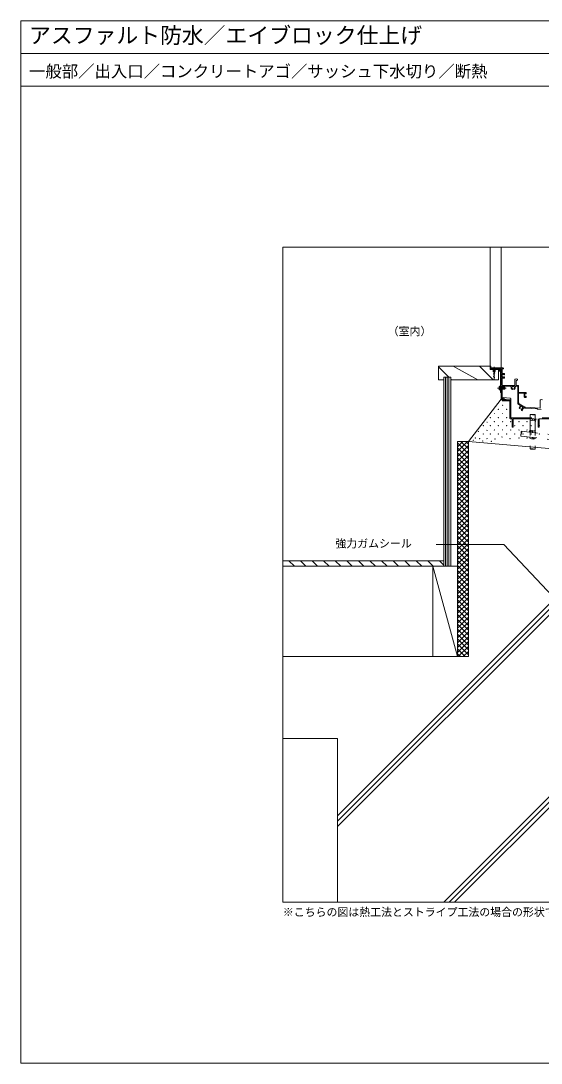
# Model space of a CAD drawing. Units: millimetres, scale not verified. Extents: x -1380 to 1380, y -955 to 955.
# Drawn here: x -1380 to -427, y -955 to 955 of the extents above; entities that cross this region are included whole.
import ezdxf
from ezdxf.enums import TextEntityAlignment as Align

# ---------------------------------------------------------------- set-up
doc = ezdxf.new("R2010")
doc.units = ezdxf.units.MM
doc.header["$LTSCALE"] = 3
doc.linetypes.add('USER2', pattern=[50.8, 31.75, -6.35, 6.35, -6.35])
doc.linetypes.add('USER3', pattern=[19.05, 12.7, -6.35])
for name, color, linetype, lineweight in [('0-0_0', 7, 'Continuous', 9), ('0-2_KUTAI', 3, 'Continuous', 18), ('0-4_MOJI', 7, 'Continuous', 18), ('0-5_HATCH', 9, 'Continuous', 18), ('0-9_ZATU', 6, 'Continuous', 18), ('0-B_WAKU', 7, 'Continuous', 18)]:
    doc.layers.add(name, color=color, linetype=linetype, lineweight=lineweight)
doc.styles.add('ＭＳ ゴシック', font='')
doc.styles.get('ＭＳ ゴシック').set_extended_font_data('MS Gothic')

msp = doc.modelspace()

# ---------------------------------------------------------------- linework, layer by layer
at = {"layer": '0-0_0', "lineweight": 18}
msp.add_line((-1379.979, 895.016), (1380.021, 895.016), dxfattribs=at)
msp.add_lwpolyline([(-899.981, -659.984), (900.023, -659.984), (900.023, 540.016), (-899.981, 540.016)], close=True, dxfattribs=at)
at = {"layer": '0-2_KUTAI'}
for p, q in [((-369.907, 167.872), (-559.981, 184.229)), ((-559.978, 184.229), (-559.978, -209.465)), ((-559.978, -209.984), (-899.981, -209.984))]:
    msp.add_line(p, q, dxfattribs=at)
msp.add_lwpolyline([(-799.981, -659.984), (-799.981, -359.984), (-899.981, -359.984)], dxfattribs=at)
at = {"layer": '0-4_MOJI'}
msp.add_lwpolyline([(-395.307, -110.506), (-495.091, -4.507), (-618.826, -4.507)], dxfattribs=at)
at = {"layer": '0-5_HATCH'}
for p, q in [((-799.981, -501.747), (-249.981, 48.253)), ((-799.981, -511.647), (-399.981, -111.647)), ((-799.981, -521.546), (-399.981, -121.546)), ((-605.26, -659.984), (-305.26, -359.984)), ((-595.361, -659.984), (-295.361, -359.984)), ((-585.461, -659.984), (-285.461, -359.984))]:
    msp.add_line(p, q, dxfattribs=at)
at = {"layer": '0-9_ZATU'}
for p, q in [((-519.978, 540.016), (-519.978, 321.992)), ((-499.978, 318.492), (-499.978, 540.016)), ((-519.978, 321.992), (-614.978, 321.992)), ((-614.978, 296.992), (-614.978, 321.992)), ((-596.132, 301.992), (-614.978, 320.839)), ((-542.848, 296.992), (-587.848, 321.992)), ((-514.563, 296.992), (-539.563, 321.992)), ((-519.978, 321.992), (-519.978, 316.192)), ((-519.978, 321.451), (-519.978, 316.692)), ((-519.978, 316.192), (-504.978, 316.192)), ((-503.778, 317.892), (-518.978, 317.892)), ((-518.978, 317.892), (-518.978, 316.692)), ((-518.478, 318.992), (-518.903, 321.54)), ((-499.978, 318.992), (-518.478, 318.992)), ((-504.978, 315.691), (-505.479, 316.192)), ((-504.978, 296.992), (-504.978, 316.192)), ((-503.778, 317.892), (-503.778, 313.992)), ((-501.478, 312.992), (-502.778, 312.992)), ((-502.478, 317.492), (-502.478, 314.492)), ((-500.478, 317.492), (-502.478, 317.492)), ((-502.478, 315.384), (-500.37, 317.492)), ((-502.478, 316.798), (-501.784, 317.492)), ((-499.978, 314.934), (-502.478, 317.434)), ((-500.951, 314.492), (-502.478, 316.02)), ((-502.365, 314.492), (-502.478, 314.606)), ((-499.978, 314.492), (-502.478, 314.492)), ((-501.956, 314.492), (-499.978, 316.47)), ((-501.478, 312.992), (-501.478, 274.492)), ((-499.978, 316.348), (-501.122, 317.492)), ((-500.542, 314.492), (-499.978, 315.056)), ((-500.278, 312.992), (-500.278, 310.492)), ((-499.978, 318.992), (-499.978, 317.992)), ((-499.978, 318.492), (-499.978, 261.492)), ((-499.978, 314.492), (-499.978, 313.292)), ((-499.978, 310.192), (-499.978, 278.792)), ((-496.478, 318.992), (-499.478, 318.992)), ((-498.278, 317.492), (-498.278, 308.992)), ((-496.478, 317.492), (-498.278, 317.492)), ((-494.478, 308.992), (-498.278, 308.992)), ((-497.278, 307.792), (-498.278, 307.792)), ((-498.278, 307.792), (-498.278, 301.692)), ((-497.278, 307.792), (-497.278, 307.292)), ((-496.278, 306.792), (-496.778, 306.792)), ((-494.978, 307.792), (-496.278, 307.792)), ((-496.278, 307.792), (-496.278, 306.792)), ((-495.978, 318.492), (-495.978, 317.992)), ((-494.978, 307.792), (-494.978, 306.592)), ((-494.478, 306.592), (-494.978, 306.592)), ((-493.978, 308.492), (-493.978, 307.092)), ((-614.978, 296.992), (-604.978, 296.992)), ((-604.978, 301.992), (-604.978, -44.495)), ((-604.978, 301.992), (-592.478, 301.992)), ((-601.978, 301.992), (-601.978, -44.495)), ((-598.978, 301.992), (-598.978, -44.495)), ((-595.978, 301.992), (-595.978, -44.495)), ((-592.478, -44.495), (-592.478, 301.992)), ((-591.132, 296.992), (-592.478, 298.339)), ((-504.978, 296.992), (-592.478, 296.992)), ((-498.278, 300.492), (-498.278, 288.492)), ((-494.478, 300.492), (-498.278, 300.492)), ((-496.278, 302.692), (-496.778, 302.692)), ((-474.978, 286.992), (-496.778, 286.992)), ((-496.278, 302.692), (-496.278, 301.692)), ((-494.978, 301.692), (-496.278, 301.692)), ((-493.978, 302.392), (-493.978, 300.992)), ((-474.978, 297.59), (-474.978, 286.992)), ((-472.478, 295.992), (-472.478, 286.992)), ((-470.978, 295.992), (-472.478, 295.992)), ((-468.478, 286.992), (-472.478, 286.992)), ((-469.978, 297.59), (-469.978, 296.992)), ((-502.598, 285.394), (-501.478, 285.492)), ((-502.598, 278.59), (-501.478, 278.492)), ((-501.478, 285.492), (-501.478, 278.492)), ((-500.478, 273.992), (-500.978, 273.992)), ((-500.278, 278.492), (-500.278, 275.992)), ((-499.978, 275.692), (-499.978, 274.492)), ((-498.328, 284.292), (-498.328, 262.642)), ((-482.778, 285.292), (-497.328, 285.292)), ((-481.778, 284.292), (-481.778, 281.692)), ((-480.278, 283.792), (-480.278, 281.892)), ((-476.678, 284.792), (-479.278, 284.792)), ((-479.278, 280.709), (-479.278, 280.192)), ((-476.678, 280.192), (-476.678, 280.709)), ((-475.678, 281.892), (-475.678, 283.792)), ((-474.178, 281.692), (-474.178, 284.292)), ((-469.678, 285.292), (-473.178, 285.292)), ((-469.678, 285.292), (-469.678, 255.141)), ((-467.978, 286.492), (-467.978, 273.992)), ((-454.478, 273.992), (-467.978, 273.992)), ((-457.778, 272.692), (-467.978, 272.692)), ((-467.978, 272.692), (-467.978, 255.141)), ((-457.778, 272.692), (-457.778, 265.992)), ((-456.478, 272.692), (-456.478, 266.292)), ((-454.978, 272.692), (-456.478, 272.692)), ((-454.978, 272.692), (-454.978, 271.492)), ((-454.478, 271.492), (-454.978, 271.492)), ((-453.978, 273.492), (-453.978, 271.992)), ((-499.978, 261.492), (-559.978, 184.229)), ((-493.478, 260.992), (-499.478, 260.992)), ((-493.478, 262.642), (-498.328, 262.642)), ((-492.978, 262.142), (-492.978, 261.492)), ((-467.843, 251.945), (-465.769, 250.735)), ((-466.986, 253.413), (-456.388, 247.231)), ((-465.409, 249.367), (-466.664, 247.216)), ((-460.697, 247.324), (-462.942, 248.634)), ((-454.478, 264.992), (-456.778, 264.992)), ((-453.978, 266.992), (-453.978, 265.492)), ((-428.478, 259.59), (-428.478, 245.273)), ((-464.31, 248.274), (-465.267, 246.633)), ((-465, 245.107), (-465.26, 244.661)), ((-463.014, 243.351), (-462.754, 243.797)), ((-462.853, 241.643), (-462.403, 242.415)), ((-462.834, 242.667), (-462.403, 242.415)), ((-462.241, 240.707), (-462.673, 240.959)), ((-461.557, 240.887), (-458.844, 245.538)), ((-461.294, 244.315), (-460.337, 245.956)), ((-457.476, 245.898), (-457.245, 245.763)), ((-455.611, 245.266), (-434.356, 243.937)), ((-455.505, 246.963), (-428.478, 245.273)), ((-433.478, 243.281), (-426.716, 242.859)), ((-579.978, 184.229), (-579.978, -209.984)), ((-559.978, 184.229), (-579.978, 184.229)), ((-579.978, 183.626), (-579.376, 184.229)), ((-579.978, 174.646), (-570.396, 184.229)), ((-579.978, 165.666), (-561.415, 184.229)), ((-559.978, 161.489), (-579.978, 181.489)), ((-579.978, 156.686), (-559.978, 176.686)), ((-559.978, 152.509), (-579.978, 172.509)), ((-559.978, 170.47), (-573.737, 184.229)), ((-559.978, 179.45), (-564.757, 184.229)), ((-559.978, -209.984), (-559.978, 184.229)), ((-579.978, 147.705), (-559.978, 167.705)), ((-559.978, 143.529), (-579.978, 163.529)), ((-579.978, 138.725), (-559.978, 158.725)), ((-559.978, 134.549), (-579.978, 154.549)), ((-579.978, 129.745), (-559.978, 149.745)), ((-559.978, 125.568), (-579.978, 145.568)), ((-579.978, 120.764), (-559.978, 140.764)), ((-559.978, 116.588), (-579.978, 136.588)), ((-579.978, 111.784), (-559.978, 131.784)), ((-559.978, 107.608), (-579.978, 127.608)), ((-579.978, 102.804), (-559.978, 122.804)), ((-559.978, 98.628), (-579.978, 118.628)), ((-579.978, 93.824), (-559.978, 113.824)), ((-559.978, 89.647), (-579.978, 109.647)), ((-579.978, 84.843), (-559.978, 104.843)), ((-559.978, 80.667), (-579.978, 100.667)), ((-579.978, 75.863), (-559.978, 95.863)), ((-559.978, 71.687), (-579.978, 91.687)), ((-579.978, 66.883), (-559.978, 86.883)), ((-559.978, 62.707), (-579.978, 82.707)), ((-579.978, 57.903), (-559.978, 77.903)), ((-559.978, 53.726), (-579.978, 73.726)), ((-579.978, 48.922), (-559.978, 68.922)), ((-559.978, 44.746), (-579.978, 64.746)), ((-579.978, 39.942), (-559.978, 59.942)), ((-559.978, 35.766), (-579.978, 55.766)), ((-579.978, 30.962), (-559.978, 50.962)), ((-559.978, 26.786), (-579.978, 46.786)), ((-579.978, 21.982), (-559.978, 41.982)), ((-559.978, 17.805), (-579.978, 37.805)), ((-579.978, 13.001), (-559.978, 33.001)), ((-559.978, 8.825), (-579.978, 28.825)), ((-579.978, 4.021), (-559.978, 24.021)), ((-559.978, -0.155), (-579.978, 19.845)), ((-579.978, -4.959), (-559.978, 15.041)), ((-559.978, -9.135), (-579.978, 10.865)), ((-579.978, -13.939), (-559.978, 6.061)), ((-559.978, -18.116), (-579.978, 1.884)), ((-579.978, -22.92), (-559.978, -2.92)), ((-559.978, -27.096), (-579.978, -7.096)), ((-579.978, -31.9), (-559.978, -11.9)), ((-559.978, -36.076), (-579.978, -16.076)), ((-899.981, -34.495), (-604.978, -34.495)), ((-878.827, -44.495), (-888.827, -34.495)), ((-857.614, -44.495), (-867.614, -34.495)), ((-836.401, -44.495), (-846.401, -34.495)), ((-815.188, -44.495), (-825.188, -34.495)), ((-793.975, -44.495), (-803.975, -34.495)), ((-772.761, -44.495), (-782.761, -34.495)), ((-751.548, -44.495), (-761.548, -34.495)), ((-730.335, -44.495), (-740.335, -34.495)), ((-709.122, -44.495), (-719.122, -34.495)), ((-687.909, -44.495), (-697.909, -34.495)), ((-666.695, -44.495), (-676.695, -34.495)), ((-645.482, -44.495), (-655.482, -34.495)), ((-624.269, -44.495), (-634.269, -34.495)), ((-604.978, -42.572), (-613.056, -34.495)), ((-579.978, -40.88), (-559.978, -20.88)), ((-559.978, -45.056), (-579.978, -25.056)), ((-579.978, -49.86), (-559.978, -29.86)), ((-559.978, -54.037), (-579.978, -34.037)), ((-579.978, -44.495), (-899.981, -44.495)), ((-772.761, -44.495), (-777.761, -39.495)), ((-579.978, -58.841), (-559.978, -38.841)), ((-559.978, -63.017), (-579.978, -43.017)), ((-579.978, -67.821), (-559.978, -47.821)), ((-559.978, -71.997), (-579.978, -51.997)), ((-579.978, -76.801), (-559.978, -56.801)), ((-559.978, -80.977), (-579.978, -60.977)), ((-579.978, -85.781), (-559.978, -65.781)), ((-559.978, -89.958), (-579.978, -69.958)), ((-579.978, -94.762), (-559.978, -74.762)), ((-559.978, -98.938), (-579.978, -78.938)), ((-579.978, -103.742), (-559.978, -83.742)), ((-559.978, -107.918), (-579.978, -87.918)), ((-579.978, -112.722), (-559.978, -92.722)), ((-559.978, -116.898), (-579.978, -96.898)), ((-579.978, -121.702), (-559.978, -101.702)), ((-559.978, -125.879), (-579.978, -105.879)), ((-579.978, -130.683), (-559.978, -110.683)), ((-559.978, -134.859), (-579.978, -114.859)), ((-579.978, -139.663), (-559.978, -119.663)), ((-559.978, -143.839), (-579.978, -123.839)), ((-579.978, -148.643), (-559.978, -128.643)), ((-559.978, -152.82), (-579.978, -132.82)), ((-579.978, -157.623), (-559.978, -137.623)), ((-559.978, -161.8), (-579.978, -141.8)), ((-579.978, -166.604), (-559.978, -146.604)), ((-559.978, -170.78), (-579.978, -150.78)), ((-579.978, -175.584), (-559.978, -155.584)), ((-559.978, -179.76), (-579.978, -159.76)), ((-579.978, -184.564), (-559.978, -164.564)), ((-559.978, -188.741), (-579.978, -168.741)), ((-579.978, -193.544), (-559.978, -173.544)), ((-559.978, -197.721), (-579.978, -177.721)), ((-579.978, -202.525), (-559.978, -182.525)), ((-559.978, -206.701), (-579.978, -186.701)), ((-565.675, -209.984), (-579.978, -195.681)), ((-574.656, -209.984), (-579.978, -204.662)), ((-578.458, -209.984), (-559.978, -191.505)), ((-569.478, -209.984), (-559.978, -200.485)), ((-560.497, -209.984), (-559.978, -209.465))]:
    msp.add_line(p, q, dxfattribs=at)
at = {"layer": '0-9_ZATU', "linetype": 'USER3'}
for p, q in [((-516.479, 318.992), (-509.479, 318.992)), ((-514.729, 316.992), (-516.479, 318.992)), ((-514.729, 312.326), (-514.729, 316.992)), ((-514.729, 312.326), (-511.729, 310.126)), ((-511.229, 312.326), (-514.729, 312.326)), ((-511.729, 310.126), (-514.229, 307.926)), ((-514.229, 307.926), (-512.029, 305.726)), ((-512.029, 305.726), (-513.929, 303.526)), ((-511.229, 312.326), (-511.229, 316.992)), ((-513.929, 303.526), (-512.329, 301.326)), ((-512.329, 301.326), (-512.979, 298.992)), ((-503.853, 283.992), (-502.138, 283.137)), ((-503.853, 279.992), (-502.138, 280.847)), ((-501.53, 281.992), (-502.138, 283.137)), ((-501.53, 281.992), (-502.138, 280.847)), ((-501.478, 283.992), (-493.478, 283.992)), ((-501.478, 279.992), (-493.478, 279.992)), ((-493.478, 283.992), (-493.478, 279.992)), ((-498.178, 260.742), (-484.178, 260.742)), ((-498.178, 258.742), (-498.178, 260.742)), ((-498.178, 258.742), (-484.178, 258.742)), ((-496.978, 261.742), (-496.216, 264.742)), ((-496.978, 261.742), (-484.178, 260.742)), ((-496.216, 264.742), (-484.023, 263.79)), ((-484.178, 227.642), (-484.178, 260.742)), ((-484.178, 258.742), (-482.178, 258.742)), ((-482.178, 261.796), (-482.178, 227.642)), ((-446.545, 233.31), (-446.545, 170.561)), ((-437.545, 233.31), (-437.545, 170.561)), ((-482.178, 227.642), (-401.678, 227.642)), ((-482.178, 225.642), (-480.078, 225.642)), ((-480.078, 225.642), (-480.078, 210.642)), ((-480.078, 210.642), (-478.078, 210.642)), ((-478.078, 225.642), (-432.078, 225.642)), ((-478.078, 225.642), (-478.078, 210.642)), ((-432.078, 225.642), (-432.078, 210.642)), ((-432.078, 210.642), (-430.078, 210.642)), ((-401.678, 225.642), (-430.078, 225.642)), ((-430.078, 225.642), (-430.078, 210.642)), ((-377.941, 183.969), (-463.645, 194.092)), ((-376.885, 192.906), (-462.589, 203.03))]:
    msp.add_line(p, q, dxfattribs=at)
at = {"layer": '0-9_ZATU', "linetype": 'USER2'}
for p, q in [((-512.979, 321.052), (-512.979, 296.866)), ((-506.578, 281.992), (-490.978, 281.992))]:
    msp.add_line(p, q, dxfattribs=at)
at = {"layer": '0-9_ZATU', "linetype": 'USER3'}
msp.add_lwpolyline([(-514.729, 316.992), (-511.229, 316.992), (-509.479, 318.992)], dxfattribs=at)
at = {"layer": '0-9_ZATU'}
for points in [[(-497.278, 302.192), (-497.278, 301.692), (-498.278, 301.692)], [(-494.478, 302.892), (-494.978, 302.892), (-494.978, 301.692)], [(-454.478, 267.492), (-454.978, 267.492), (-454.978, 266.292), (-456.478, 266.292)], [(-579.978, -209.984), (-624.978, -44.495), (-624.978, -209.984)]]:
    msp.add_lwpolyline(points, dxfattribs=at)
for centre in [(-497.478, 250.492), (-482.478, 250.492), (-512.478, 235.492), (-512.478, 235.492), (-504.978, 242.992), (-504.978, 242.992), (-497.478, 235.492), (-497.478, 235.492), (-489.978, 242.992), (-482.478, 235.492), (-532.794, 213.219), (-532.794, 213.219), (-525.646, 219.527), (-525.646, 219.527), (-519.978, 227.992), (-519.978, 227.992), (-519.978, 212.992), (-519.978, 212.992), (-512.478, 220.492), (-512.478, 220.492), (-504.978, 227.992), (-504.978, 227.992), (-504.978, 212.992), (-504.978, 212.992), (-497.478, 220.492), (-489.978, 227.992), (-489.978, 212.992), (-482.478, 220.492), (-474.978, 212.992), (-467.478, 220.492), (-459.978, 212.992), (-452.478, 220.492), (-444.978, 212.992), (-437.478, 220.492), (-429.978, 212.992), (-547.478, 190.729), (-547.478, 190.729), (-541.588, 202.781), (-541.588, 202.781), (-532.794, 198.219), (-532.794, 198.219), (-525.646, 204.527), (-525.646, 204.527), (-519.978, 197.992), (-519.978, 197.992), (-512.478, 205.492), (-512.478, 205.492), (-504.978, 197.992), (-504.978, 197.992), (-498.418, 192.206), (-498.418, 192.206), (-497.478, 205.492), (-497.478, 205.492), (-489.978, 197.992), (-489.978, 197.992), (-482.478, 205.492), (-474.978, 197.992), (-467.478, 205.492), (-459.978, 197.992), (-452.478, 205.492), (-444.978, 197.992), (-437.478, 205.492), (-429.978, 197.992), (-551.182, 186.425), (-551.182, 186.425), (-539.19, 189.245), (-539.19, 189.245), (-533.688, 184.874), (-533.688, 184.874), (-525.646, 189.527), (-525.646, 189.527), (-518.028, 184.31), (-518.028, 184.31), (-511.256, 188.822), (-511.256, 188.822), (-483.745, 189.386), (-483.745, 189.386), (-467.478, 190.492), (-452.478, 190.492), (-437.478, 190.492)]:
    msp.add_circle(centre, 0.3, dxfattribs=at)
for centre, radius, start, end in [((-519.437, 321.451), 0.541, 9.46232, 180), ((-519.478, 316.692), 0.5, 180, 0), ((-502.778, 313.992), 1, 180, 270), ((-500.478, 317.992), 0.5, 270, 0), ((-500.278, 313.292), 0.3, 270, 0), ((-500.278, 310.192), 0.3, 0, 90), ((-499.478, 318.492), 0.5, 90, 180), ((-496.778, 307.292), 0.5, 180, 270), ((-496.478, 318.492), 0.5, 0, 90), ((-496.478, 317.992), 0.5, 270, 0), ((-494.478, 308.492), 0.5, 0, 90), ((-494.478, 307.092), 0.5, 270, 0), ((-496.778, 288.492), 1.5, 180, 270), ((-496.778, 302.192), 0.5, 90, 180), ((-494.478, 302.392), 0.5, 0, 90), ((-494.478, 300.992), 0.5, 270, 0), ((-473.978, 297.59), 1, 120.00073, 180), ((-472.478, 294.992), 4, 59.99999, 120.00001), ((-470.978, 296.992), 1, 270, 0), ((-470.978, 297.59), 1, 0, 59.99927), ((-468.478, 286.492), 0.5, 0, 90), ((-495.078, 281.992), 9, 164.11939, 195.881), ((-502.484, 284.099), 1.3, 95.00427, 164.11932), ((-502.484, 279.885), 1.3, 195.88026, 265.0001), ((-500.978, 274.492), 0.5, 180, 270), ((-500.478, 274.492), 0.5, 270, 0), ((-500.278, 278.792), 0.3, 270, 0), ((-500.278, 275.692), 0.3, 0, 90), ((-497.328, 284.292), 1, 90, 180), ((-482.778, 284.292), 1, 0, 90), ((-479.778, 281.692), 2, 180, 270), ((-479.278, 283.792), 1, 90, 180), ((-479.278, 281.892), 1, 180, 260.40392), ((-479.778, 280.192), 0.5, 270, 0), ((-479.478, 280.709), 0.2, 0, 80.41522), ((-476.678, 283.792), 1, 0, 90), ((-476.478, 280.709), 0.2, 99.61303, 180), ((-476.178, 280.192), 0.5, 180, 270), ((-476.678, 281.892), 1, 279.59043, 0), ((-476.178, 281.692), 2, 270, 0), ((-473.178, 284.292), 1, 90, 180), ((-454.478, 273.492), 0.5, 0, 90), ((-454.478, 271.992), 0.5, 270, 0), ((-454.478, 266.992), 0.5, 0, 90), ((-499.478, 261.492), 0.5, 180, 270), ((-493.478, 262.142), 0.5, 0, 90), ((-493.478, 261.492), 0.5, 270, 359.99885), ((-465.978, 255.141), 3.7, 180, 239.74255), ((-465.978, 255.141), 2, 180, 239.74209), ((-466.273, 249.871), 1, 329.74422, 59.74216), ((-463.446, 247.77), 1, 59.74711, 149.74422), ((-456.778, 265.992), 1, 180, 270), ((-454.478, 265.492), 0.5, 270, 359.99771), ((-427.478, 259.59), 1, 119.99987, 180), ((-425.978, 256.992), 4, 59.99994, 120.00129), ((-464.936, 246.208), 2, 149.74422, 239.74202), ((-465.692, 244.913), 0.5, 239.74769, 329.73779), ((-464.404, 246.129), 1, 149.74422, 230.14711), ((-465.173, 245.208), 0.2, 329.72912, 50.17242), ((-462.583, 243.099), 0.5, 149.73201, 239.74191), ((-462.421, 241.391), 0.5, 149.73779, 239.73779), ((-462.581, 243.696), 0.2, 69.32659, 149.74356), ((-462.158, 244.819), 1, 249.34135, 329.74274), ((-461.989, 241.139), 0.5, 239.74769, 329.74769), ((-461.2, 246.46), 1, 329.74323, 59.74216), ((-457.98, 245.034), 1, 59.73985, 149.7448), ((-455.38, 248.959), 3.7, 239.74347, 266.42367), ((-455.38, 248.959), 2, 239.74364, 266.42358), ((-434.418, 242.939), 1, 20.00073, 86.42796), ((-444.721, 225.642), 3, 180, 0), ((-441.8, 225.642), 3, 240.86831, 0), ((-438.879, 225.642), 3, 240.86831, 0), ((-445.518, 201.368), 3, 55.89508, 173.26306), ((-444.791, 192.22), 3, 173.26306, 353.26306), ((-442.779, 201.045), 3, 55.89508, 173.26306), ((-442.493, 191.948), 3, 240.58007, 353.26306), ((-440.04, 200.721), 3, 353.26306, 173.26306), ((-440.195, 191.677), 3, 240.58007, 353.26306)]:
    msp.add_arc(centre, radius, start, end, dxfattribs=at)
at = {"layer": '0-9_ZATU', "linetype": 'USER3'}
for centre, radius, start, end in [((-484.178, 258.742), 2, 0, 90), ((-484.178, 261.796), 2, 0, 85.53284), ((-444.295, 227.748), 6, 67.97569, 112.02431), ((-439.795, 227.748), 6, 67.97569, 112.02431), ((-439.795, 238.872), 6, 247.97569, 292.02431), ((-482.178, 227.642), 2, 180, 270), ((-457.857, 195.674), 6, 151.23874, 195.28737), ((-457.329, 200.143), 6, 151.23874, 195.28737), ((-468.377, 201.448), 6, 331.23874, 15.28737), ((-444.295, 164.999), 6, 67.97569, 112.02431), ((-444.295, 176.124), 6, 247.97569, 292.02431), ((-439.795, 176.124), 6, 247.97569, 292.02431)]:
    msp.add_arc(centre, radius, start, end, dxfattribs=at)
at = {"layer": '0-B_WAKU'}
for points in [[(1380.021, 835.016), (-1379.979, 835.016), (-1379.979, 955.016), (1380.021, 955.016)], [(-1379.979, -954.984), (1380.021, -954.984), (1380.021, 955.016), (-1379.979, 955.016)]]:
    msp.add_lwpolyline(points, close=True, dxfattribs=at)

# ---------------------------------------------------------------- texts
at = {"layer": '0-4_MOJI', "style": 'ＭＳ ゴシック'}
for s, p in [('（室内）', (-707.838, 374.346)), ('強力ガムシール', (-803.755, -14.507)), ('※こちらの図は熱工法とストライプ工法の場合の形状です。その他の工法については出入隅の形状等一部が異なります。', (-899.981, -689.984))]:
    msp.add_text(s, height=14.66, dxfattribs=at).set_placement(p, align=Align.BOTTOM_LEFT)
at = {"layer": '0-B_WAKU', "style": 'ＭＳ ゴシック'}
for s, height, p in [('アスファルト防水／エイブロック仕上げ', 29.33, (-1364.979, 905.016)), ('一般部／出入口／コンクリートアゴ／サッシュ下水切り／断熱', 21.99, (-1364.979, 845.016))]:
    msp.add_text(s, height=height, dxfattribs=at).set_placement(p, align=Align.BOTTOM_LEFT)

doc.saveas('drawing.dxf')
